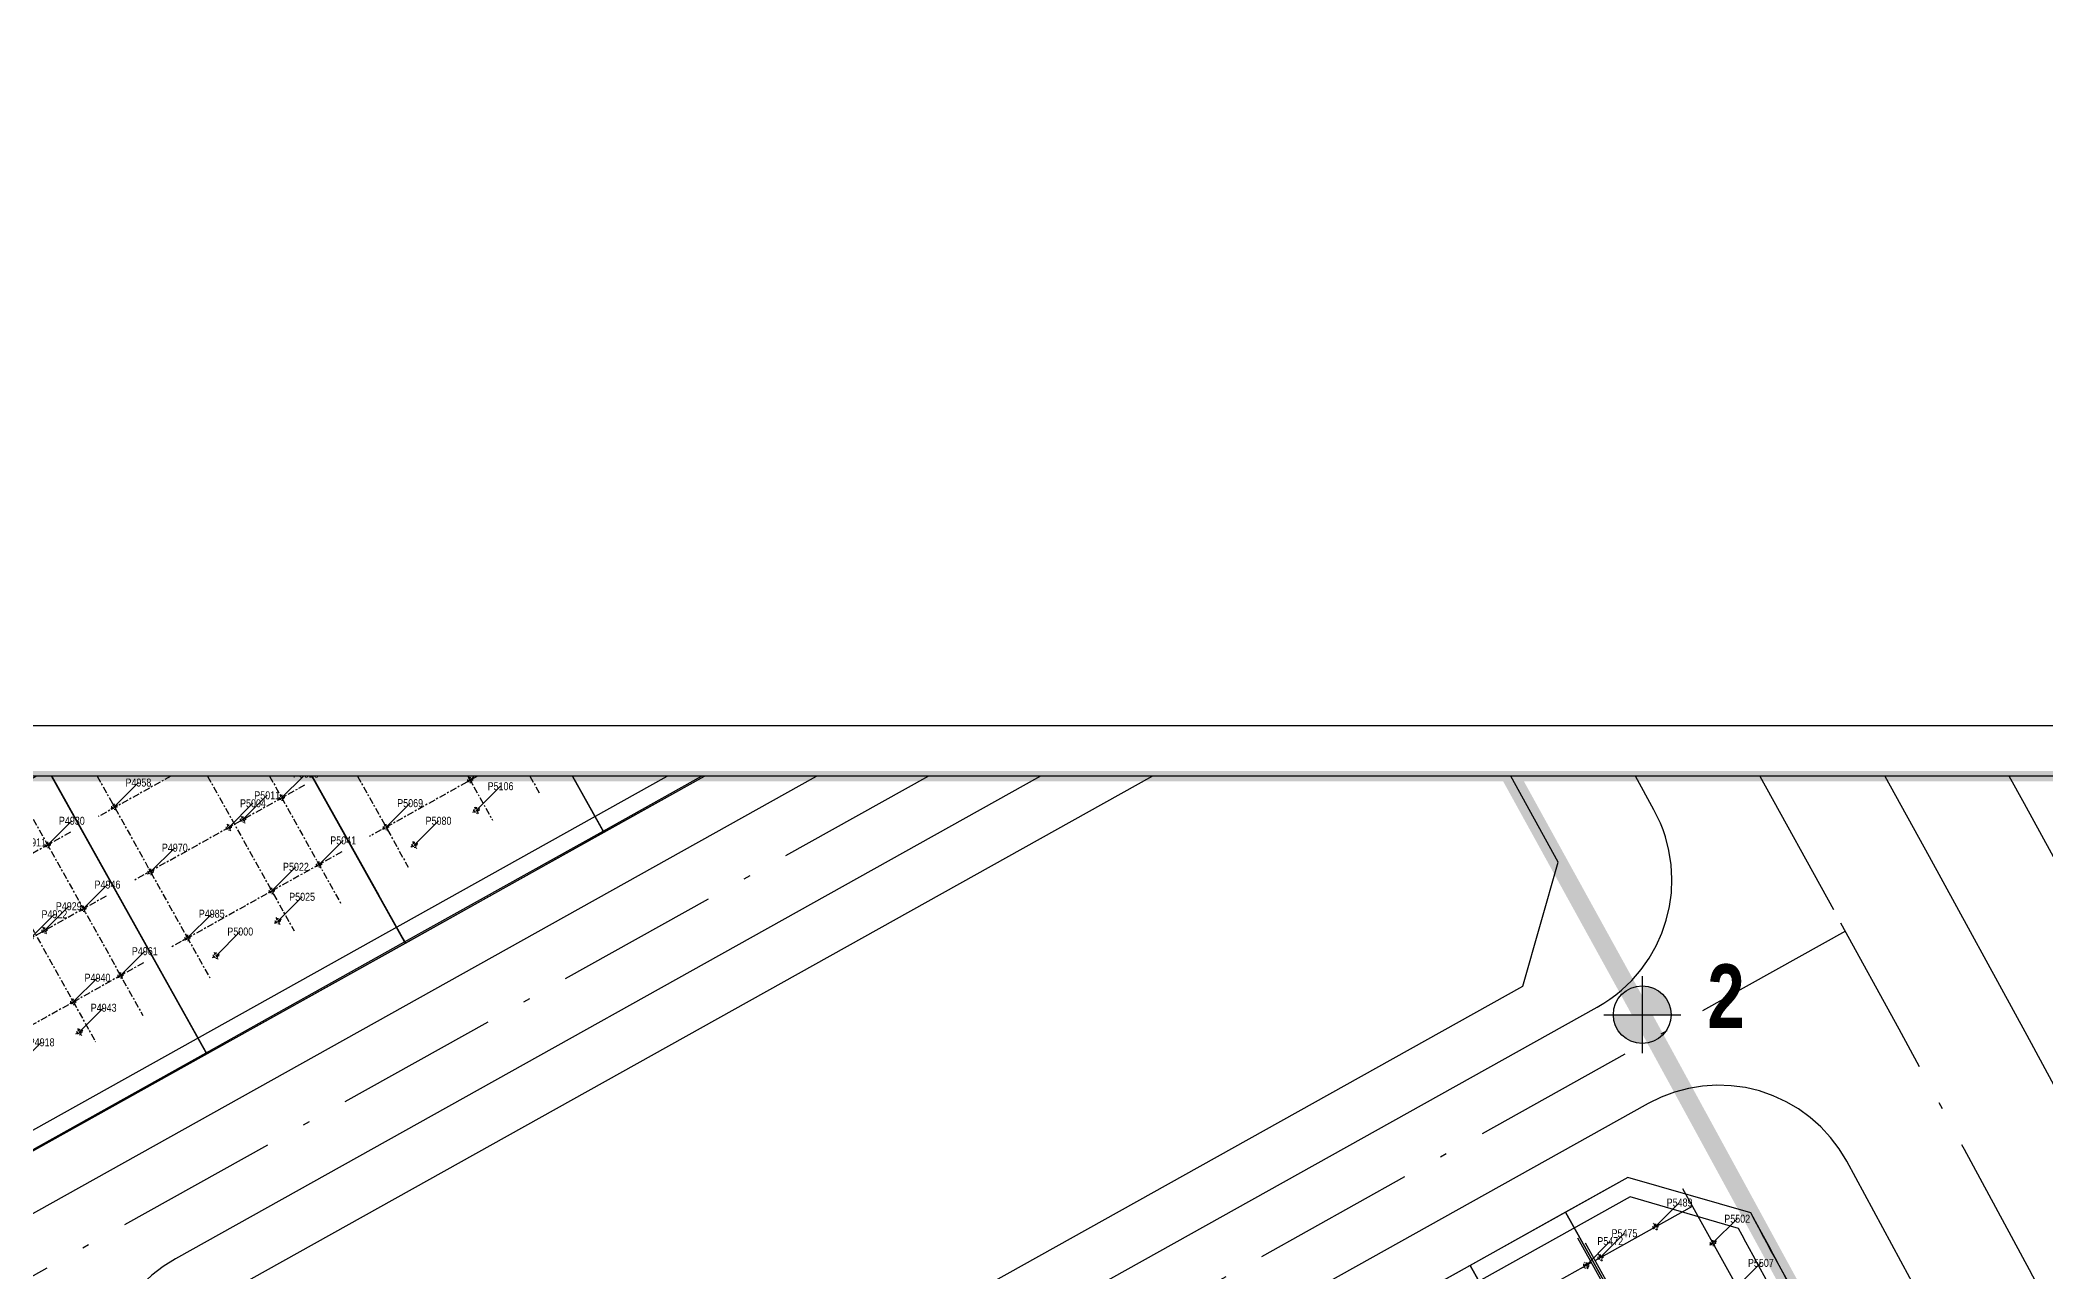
# Model space of a CAD drawing. Header units: millimetres. Extents: x 0 to 571985, y 0 to 2066666.
# Drawn here: x 568653.3 to 568763.6, y 2065606.1 to 2065673.8 of the extents above; entities that cross this region are included whole.
import ezdxf
from ezdxf.enums import TextEntityAlignment as Align
from ezdxf.xclip import XClip

# ---------------------------------------------------------------- set-up
doc = ezdxf.new("R2010")
doc.units = ezdxf.units.MM
for name, pattern in [('ACAD_ISO10W100', [18.5, 12, -3, 0.5, -3]), ('CENTER', [3, 1.5, -0.5, 0.5, -0.5]), ('CENTER2', [1.125, 0.75, -0.125, 0.125, -0.125]), ('HIDDEN', [0.75, 0.5, -0.25]), ('Xref Grid (A1)$0$CENTER2', [1.125, 0.75, -0.125, 0.125, -0.125])]:
    doc.linetypes.add(name, pattern=pattern)
for name, color, linetype in [('01.AXIS', 160, 'CENTER2'), ('BoThamCo', 94, 'Continuous'), ('CDC.01.AXIS', 160, 'CENTER2'), ('ChiaLo', 128, 'CENTER'), ('datOBt', 42, 'Continuous'), ('datOlienke', 42, 'Continuous'), ('datTruog', 134, 'Continuous'), ('ghi_chu', 7, 'Continuous'), ('hatchViaHe+LogDg', 129, 'Continuous'), ('KCS_DIM', 1, 'Continuous'), ('LogDg', 7, 'Continuous'), ('loKBT', 42, 'Continuous'), ('LoLK', 6, 'Continuous'), ('QH', 7, 'Continuous'), ('RANHGIOI', 2, 'HIDDEN'), ('TimDg', 222, 'Continuous'), ('ViaHeS', 32, 'Continuous'), ('Xref Grid (A1)$0$01.AXIS', 160, 'Xref Grid (A1)$0$CENTER2')]:
    doc.layers.add(name, color=color, linetype=linetype)
for name, color, linetype, lineweight in [('A-KY HIEU', 34, 'Continuous', 20), ('A-NET THAY', 125, 'Continuous', 18), ('boDnv', 54, 'Continuous', 25), ('E- RANH GIOI', 1, 'CENTER', 13), ('E- THAY', 9, 'Continuous', 20), ('kata_text', 254, 'Continuous', 30), ('LD-THAY', 9, 'Continuous', 13)]:
    doc.layers.add(name, color=color, linetype=linetype, lineweight=lineweight)
doc.styles.add('Arial', font='arial.ttf')
doc.styles.add('ARIALB', font='', dxfattribs={"width": 0.75})
doc.styles.add('avantH', font='', dxfattribs={"height": 10})
doc.styles.add('kata_dim', font='vnrms.shx', dxfattribs={"width": 0.66, "oblique": 7})
doc.styles.add('kata_text', font='arial.ttf', dxfattribs={"width": 0.8})
doc.styles.add('rms', font='romans.shx', dxfattribs={"width": 0.7, "bigfont": 'vns.shx'})
doc.styles.get('ARIALB').set_extended_font_data('.VnArialH', bold=True)
doc.styles.get('avantH').set_extended_font_data('.VnAvantH')
doc.linetypes.add('ADL', pattern='A,0.125,-0.15,["++",rms,S=0.5,R=0,X=0,Y=-0.2245],-1.35,1.125', length=2.75)
doc.dimstyles.new('DIM_1-75_CNC', dxfattribs={"dimscale": 0.75, "dimtxt": 220, "dimasz": 80, "dimexe": 60, "dimexo": 0, "dimgap": 50, "dimtad": 1, "dimdec": 0, "dimzin": 0, "dimdsep": 46, "dimtxsty": 'Arial', "dimblk1": 'ARCHTICK', "dimblk2": 'ARCHTICK', "dimsah": 1, "dimcen": 150, "dimdle": 60, "dimclrd": 256, "dimclre": 256, "dimclrt": 9, "dimadec": 0, "dimazin": 0, "dimtfac": 1, "dimtdec": 0, "dimtix": 1, "dimtmove": 2, "dimatfit": 3, "dimldrblk": 'ARCHTICK', "dimfxl": 1, "dimtvp": 0.833333, "dimtolj": 1, "dimtzin": 0, "dimlwd": -1, "dimarcsym": 0})
doc.dimstyles.new('kata_dim_iso', dxfattribs={"dimtxt": 2.5, "dimasz": 1.5, "dimexe": 1.5, "dimexo": 2.5, "dimtad": 1, "dimdec": 0, "dimzin": 0, "dimdsep": 46, "dimtxsty": 'kata_dim', "dimblk": 'kata_block_ArchTick', "dimcen": 0.09, "dimdle": 1.2, "dimclrd": 8, "dimclre": 8, "dimclrt": 3, "dimadec": 0, "dimazin": 0, "dimtfac": 1, "dimtdec": 0, "dimtix": 1, "dimtofl": 0, "dimtmove": 0, "dimatfit": 3, "dimfxl": 3.75, "dimfxlon": 1, "dimtolj": 1, "dimtzin": 0, "dimarcsym": 0})

# ---------------------------------------------------------------- blocks, each defined once
blk = doc.blocks.new('moc')
at = {"layer": 'QH', "linetype": 'Continuous'}
h = blk.add_hatch(color=7, dxfattribs=at)
h.paths.add_polyline_path([(0, 0), (0.529, 0, 0.414214), (0, 0.529)])
h.paths.add_polyline_path([(-0.529, 0, 0.414214), (0, -0.529), (0, 0)])
for p, q in [((0, 0.706), (0, -0.706)), ((-0.706, 0), (0.706, 0))]:
    blk.add_line(p, q, dxfattribs=at)
blk.add_circle((0, 0), 0.529, dxfattribs=at)
blk = doc.blocks.new('NEN')
at = {"layer": 'hatchViaHe+LogDg'}
for points in [[(337.61, 280.1), (334.93, 285.17), (351.92, 274.01), (351.5, 253.75), (348.83, 258.81), (346.9, 257.8), (335.67, 279.08)], [(339.37, 253.86), (328.17, 275.1), (331.04, 276.67), (342.27, 255.38)], [(315.71, -241.84), (337.07, -230.89), (338.6, -233.77), (317.2, -244.75)], [(341.96, -240.37), (347.05, -237.76), (335.71, -254.6), (315.46, -253.96), (320.56, -251.34), (319.56, -249.4), (340.96, -238.43)]]:
    blk.add_hatch(color=158, dxfattribs=at).paths.add_polyline_path(points)
at = {"layer": 'boDnv', "color": 10, "linetype": 'ADL', "ltscale": 0.25}
for points in [[(359.51, 130.35), (389.04, 76.78), (387.31, 70.75), (232.19, -15.8), (226.4, -14.02), (199.01, 40.75), (200.9, 46.9), (353.52, 132.06)], [(236.62, -34.45), (249.69, -60.58), (255.48, -62.36), (412.42, 25.21), (414.15, 31.24), (400.06, 56.78), (394.08, 58.5), (238.52, -28.31)]]:
    blk.add_lwpolyline(points, close=True, dxfattribs=at)
blk.add_lwpolyline([(447.02, -28.77, 0.001711), (440.58, -16.8), (434.62, -15.07), (276.13, -103.51), (274.24, -109.65), (280.31, -121.79)], format="xyb", close=True, dxfattribs=at)
at = {"layer": 'BoThamCo'}
blk.add_lwpolyline([(428.72, -3.48), (430.67, 3.33), (425.84, 12.09), (419.06, 14.03), (356.11, -21.09), (354.18, -27.9), (359.05, -36.63), (365.85, -38.56)], close=True, dxfattribs=at)
blk.add_lwpolyline([(274.13, -178.48, 1), (272.37, -175.46), (138.59, -253.19, -0.013452), (91.44, -278.91, 0.999991), (93.04, -282.02, 0.013452), (140.35, -256.21)], format="xyb", close=True, dxfattribs=at)
at = {"layer": 'ChiaLo', "ltscale": 5}
for points in [[(380.55, 52.09), (400.04, 17.16)], [(369.63, 46), (389.12, 11.07)], [(407.98, 44.49), (242.27, -47.97)], [(358.71, 39.91), (378.21, 4.98)], [(347.8, 33.82), (367.29, -1.11)], [(336.88, 27.73), (356.37, -7.2)], [(431.08, -15.9), (440.83, -33.37)], [(425.84, -18.83), (435.59, -36.29)]]:
    blk.add_lwpolyline(points, dxfattribs=at)
at = {"layer": 'datOBt'}
blk.add_lwpolyline([(235.55, -34.54), (248.99, -61.41), (255.59, -63.44), (413.27, 24.54), (415.22, 31.36), (400.74, 57.63), (393.96, 59.57), (237.68, -27.63)], close=True, dxfattribs=at)
at = {"layer": 'datOlienke'}
blk.add_lwpolyline([(448.37, -29.16, 0.001887), (441.26, -15.95), (434.5, -14), (275.29, -102.83), (273.16, -109.74), (279.88, -123.18)], format="xyb", close=True, dxfattribs=at)
at = {"layer": 'datTruog', "linetype": 'ByBlock'}
blk.add_lwpolyline([(360.18, 131.19), (390.11, 76.9), (388.16, 70.08), (232.3, -16.89), (225.7, -14.85), (197.94, 40.67), (200.06, 47.57), (353.4, 133.14)], close=True, dxfattribs=at)
at = {"layer": 'LogDg', "ltscale": 0.75}
for points in [[(337.61, 280.1), (334.93, 285.17), (351.92, 274.01), (351.5, 253.75), (348.83, 258.81), (346.9, 257.8), (335.67, 279.08)], [(339.37, 253.86), (328.17, 275.1), (331.04, 276.67), (342.27, 255.38)], [(315.71, -241.84), (337.07, -230.89), (338.6, -233.77), (317.2, -244.75)], [(341.96, -240.37), (347.05, -237.76), (335.71, -254.6), (315.46, -253.96), (320.56, -251.34), (319.56, -249.4), (340.96, -238.43)]]:
    blk.add_lwpolyline(points, close=True, dxfattribs=at)
at = {"layer": 'LogDg'}
for points in [[(34.3, -348.77, -0.124666), (14.11, -339.77, 0.262937), (-5.33, -336.77, -0.009345), (-40.96, -349.47), (-145.87, -384.68, 0.405257), (-155.46, -403.23), (-146.56, -432.72), (-158.05, -436.19), (-166.57, -407.94, 0.423227), (-185.7, -398.05), (-272.08, -427.04, 0.40652), (-277.18, -436.96), (-262.95, -483.4), (-271.55, -486.03), (-285.59, -440.23, 0.421949), (-295.79, -434.99), (-422.26, -477.44, 0.346831), (-427.68, -485.73), (-426.66, -497.25, 0.109851), (-417.21, -527.05), (-422.4, -530.06, -0.109851), (-432.64, -497.78), (-433.19, -491.51, 0.484967), (-443.71, -484.63), (-484.2, -498.22, 0.36701), (-492.23, -511.51), (-484.4, -560.01), (-490.33, -560.97), (-497.43, -516.92, 0.457512), (-512.89, -507.39), (-525.34, -511.31, 0.375227), (-533.55, -524.8, 0.049445), (-523.25, -562.12), (-518.4, -576.58), (-525.52, -578.96), (-530.31, -564.66, -0.044276), (-540.22, -530.04, 0.448349), (-555.61, -520.86), (-568.85, -525.04), (-576.07, -502.15), (-552.39, -494.68, 0.333336), (-544, -482.98), (-545.86, -397.31, 0.120559), (-570, -307.2), (-621.98, -219.71, 0.334943), (-635.36, -214.24), (-686.93, -227.85), (-689.8, -216.98), (-647.96, -205.93, 0.498191), (-640.7, -188.2), (-654.38, -165.18, -0.144979), (-668.85, -108.06), (-659.85, 118.23, 0.428088), (-671.92, 130.71), (-689.22, 130.58), (-689.3, 141.83), (-670.34, 141.97, 0.400474), (-658.44, 153.49), (-657.83, 168.9), (-656.06, 189.37), (-648.59, 188.73), (-650.34, 168.43), (-650.89, 154.68, 0.425345), (-638.92, 142.2), (-621.61, 142.33, 0.402651), (-609.71, 153.94), (-609.39, 163.86, -0.019867), (-608.23, 179.94), (-606.8, 192.65), (-600.84, 191.98), (-602.26, 179.27, 0.019867), (-603.39, 163.66), (-603.68, 154.8, 0.425871), (-591.59, 142.41), (-548.36, 142.73), (-548.28, 131.48), (-592.89, 131.16, 0.401789), (-604.79, 119.58), (-607.75, 35.57, -0.005984), (-607.98, 30.72, 0.462462), (-599.18, 22.29), (-555.38, 26.8), (-554.76, 20.83), (-603.24, 15.84, 0.355613), (-610.38, 8.69), (-613.79, -24.84, 0.475348), (-605.01, -33.61), (-508.27, -23.64, 0.016072), (-476.81, -19.37, 0.37392), (-470.14, -11.26), (-470.7, 9.35), (-464.71, 9.51), (-464.24, -7.65, 0.461916), (-454.75, -15.29), (-421.58, -8.99, 0.020567), (-382.01, 0.22), (-299.76, 22.96, 0.415004), (-292.8, 35.29), (-296.97, 50.22), (-285.41, 53.45), (-281.22, 38.44, 0.413423), (-268.92, 31.49), (-169.97, 58.86, 0.427702), (-164.5, 69.05), (-169.62, 84.75), (-163.92, 86.62), (-158.48, 69.96, 0.400853), (-148.74, 64.73), (-123.9, 71.6, 0.437327), (-113.79, 91.17), (-114.46, 93.01), (-128.55, 136.15), (-105.74, 143.6), (-91.77, 100.83), (-90.91, 98.47, 0.429754), (-70.96, 89.77, 0.001079), (-63.93, 92.77, 0.001474), (-62.34, 93.45), (-47.53, 99.91, 0.386536), (-43.13, 109.73), (-48.3, 125.57), (-42.6, 127.44), (-38.08, 113.59, 0.442444), (-27.27, 108.74), (111.62, 169.28, 0.414214), (115.75, 179.81), (109.36, 194.48), (114.86, 196.88), (121.25, 182.21, 0.414214), (131.78, 178.07), (252.97, 230.89), (276.87, 241.31), (291.58, 249.06, 0.419837), (295.27, 261.37), (290.95, 269.2), (301.46, 274.99), (306.06, 266.65, 0.408717), (318.14, 263.03), (326.55, 267.46), (332.15, 256.84), (324.23, 252.66, 0.419466), (320.55, 240.35), (397.09, 101.52, 0.433643), (408.41, 98.65), (440.79, 119.39), (444.02, 114.33), (410.43, 92.81, 0.395048), (407.74, 82.21), (451.06, 3.64, -0.005576), (472.22, -35.78, 0.422017), (490.07, -41.12), (502.99, -33.92), (514.67, -54.89), (500.3, -62.89, 0.404193), (495.05, -80.18), (502.5, -94.71), (491.82, -100.19), (485.09, -87.06, 0.424556), (467.19, -81.64), (316.16, -165.91), (307.21, -171.12, 0.396001), (304.07, -181.61), (326.15, -225.74), (318.1, -229.77), (296.73, -187.04, 0.432664), (285.55, -183.7), (178.07, -246.15, 0.389772), (174.86, -256.49), (194.1, -297.13), (188.68, -299.69), (170.23, -260.73, 0.439085), (158.98, -257.24), (145.5, -265.07, -0.013452), (97.7, -291.15, 0.262926), (86.85, -307.56, -0.162068), (76.02, -333.84, 0.270323), (72.32, -353.65), (79.98, -375.07), (57.38, -383.16), (49.72, -361.74, 0.270325), (34.3, -348.77)], [(462.18, -42.48, 0.004173), (446.54, -13.11, 0.41755), (435.61, -9.94), (272.33, -101.05, 0.401037), (269.07, -111.62), (286.08, -145.64, 0.427514), (297.14, -149.05), (456.99, -59.85, 0.406017), (462.18, -42.48)], [(49.54, -260.07, -0.269945), (34.09, -247.15), (23, -216.48, -0.362457), (26.5, -206.84), (119.68, -152.63, -0.414384), (136.1, -156.97), (142.22, -167.51, 0.414214), (153.16, -170.41), (250.59, -113.8, -0.432664), (261.77, -117.14), (278.8, -151.19, -0.396001), (275.66, -161.69), (133.44, -244.32, -0.012999), (88.37, -268.96, -0.278117), (67.77, -267.56, 0.110848), (49.54, -260.07)]]:
    blk.add_lwpolyline(points, format="xyb", dxfattribs=at)
for points in [[(392.27, 68.94, 0.412716), (395.37, 79.78), (365.44, 134.08, 0.415712), (354.54, 137.2), (197.1, 49.35, 0.401037), (193.84, 38.79), (221.6, -16.72, 0.427514), (232.66, -20.13)], [(231.46, -36.41), (244.89, -63.27, 0.427514), (255.94, -66.68), (417.37, 23.4, 0.412716), (420.48, 34.25), (406, 60.52, 0.415712), (395.09, 63.64), (234.71, -25.85, 0.401037)], [(432.82, -4.63, 0.412716), (435.93, 6.22), (431.1, 14.98, 0.415712), (420.2, 18.1), (354.65, -18.47, 0.414214), (351.56, -29.36), (356.43, -38.09, 0.414214), (367.32, -41.18)], [(274.25, -178.7, 1), (272.24, -175.24), (138.46, -252.97, -0.013452), (91.33, -278.68, 0.999992), (93.15, -282.25, 0.013452), (140.47, -256.43)]]:
    blk.add_lwpolyline(points, format="xyb", close=True, dxfattribs=at)
at = {"layer": 'loKBT'}
for points in [[(400.74, 57.63), (393.96, 59.57), (380.55, 52.09), (390.29, 34.62), (407.98, 44.49)], [(380.55, 52.09), (369.63, 46), (379.38, 28.53), (390.29, 34.62)], [(369.63, 46), (358.71, 39.91), (368.46, 22.44), (379.38, 28.53)], [(415.22, 31.36), (407.98, 44.49), (390.29, 34.62), (400.04, 17.16), (413.27, 24.54)], [(358.71, 39.91), (347.8, 33.82), (357.54, 16.35), (368.46, 22.44)], [(390.29, 34.62), (379.38, 28.53), (389.12, 11.07), (400.04, 17.16)], [(347.8, 33.82), (336.88, 27.73), (346.63, 10.26), (357.54, 16.35)], [(379.38, 28.53), (368.46, 22.44), (378.21, 4.98), (389.12, 11.07)], [(368.46, 22.44), (357.54, 16.35), (367.29, -1.11), (378.21, 4.98)], [(357.54, 16.35), (346.63, 10.26), (356.37, -7.2), (367.29, -1.11)], [(346.63, 10.26), (335.71, 4.17), (345.46, -13.29), (356.37, -7.2)]]:
    blk.add_lwpolyline(points, close=True, dxfattribs=at)
at = {"layer": 'LoLK'}
blk.add_lwpolyline([(441.26, -15.95), (434.5, -14), (431.08, -15.9), (440.83, -33.37), (448.37, -29.16, 0.001887)], format="xyb", close=True, dxfattribs=at)
for points in [[(431.08, -15.9), (425.84, -18.83), (435.59, -36.29), (440.83, -33.37)], [(425.84, -18.83), (420.6, -21.75), (430.35, -39.22), (435.59, -36.29)]]:
    blk.add_lwpolyline(points, close=True, dxfattribs=at)
at = {"layer": 'RANHGIOI', "color": 1, "ltscale": 9, "const_width": 1}
blk.add_lwpolyline([(460, -51.3, 0.006594), (435.29, -5.05), (303.08, 234.77), (284.67, 225.08), (-55.99, 76.59), (-56.84, 76.22, -0.005137), (-90.74, 62.09), (-377.22, -17.13, -0.020567), (-418.23, -26.68), (-463.44, -35.26, -0.021218), (-506.42, -41.54), (-623.64, -53.62), (-626.46, -70.88, 0.128574), (-620.42, -135.36), (-615.5, -148.86, 0.039408), (-607.14, -167.19), (-594.17, -190.55), (-547.57, -259.49, -0.11987), (-522.7, -326.4), (-507.92, -451.95), (-504.47, -473.28), (-499.27, -471.64), (-50.48, -321.02, 0.050684), (130.42, -239.14), (301.32, -139.84)], format="xyb", close=True, dxfattribs=at)
at = {"layer": 'TimDg', "linetype": 'ACAD_ISO10W100', "ltscale": 0.75}
for points in [[(283.91, 294.4), (445.8, 0.74, -0.007517), (474.04, -52.35), (508.79, -120.12, 0.000278)], [(-618.46, -41.02), (-507.65, -29.6, 0.021218), (-465.68, -23.47), (-420.46, -14.89, 0.020567), (-380.42, -5.57), (-94.61, 73.47, 0.005041), (-61.57, 87.25, 0.001474), (-59.94, 87.95), (279.47, 235.9), (307.9, 250.87)], [(-358.63, -282.04), (-15.32, -166.82, 0.050829), (-9.78, -164.31), (222.74, -29.04)]]:
    blk.add_lwpolyline(points, format="xyb", dxfattribs=at)
for points in [[(307.92, 250.84), (351.93, 274.01)], [(335.55, -254.6), (124.1, 168.18)], [(185.14, 46.12), (365.35, 146.67)], [(222.76, -29.08), (405.9, 73.11)], [(431.01, 27.57), (246.06, -75.63)], [(446.46, -0.45), (260.37, -104.29)]]:
    blk.add_lwpolyline(points, dxfattribs=at)
at = {"layer": 'ViaHeS', "elevation": 0}
blk.add_lwpolyline([(-483.36, -504.27), (-441.21, -490.12), (-436.03, -493.51), (-435.63, -498.04, 0.109851), (-424.99, -531.56), (-414.62, -525.54, -0.109851), (-423.67, -496.98), (-424.34, -489.45), (-420, -483.01), (-295.25, -441.14), (-289.04, -444.33), (-275.85, -487.35), (-258.64, -482.08), (-271.97, -438.6), (-268.7, -432.23), (-181.63, -403.01), (-172.97, -407.49), (-163.79, -437.92), (-140.81, -430.99), (-150.21, -399.85), (-145.6, -390.92), (-39.03, -355.15, 0.008545), (-6.24, -343.52, -0.249193), (12.38, -345.96, 0.09975), (30.77, -354.18, -0.256949), (45.21, -366.96), (51.73, -385.18), (85.63, -373.05), (79.11, -354.83, -0.256949), (82.17, -335.79, 0.136918), (92.61, -310.44, -0.249193), (103.31, -295.02, 0.012659), (148.51, -270.26), (162.16, -262.33), (168.62, -264.34), (185.97, -300.98), (196.81, -295.84), (179.03, -258.29), (181.22, -251.26), (287.38, -189.57), (293.94, -191.53), (314.07, -231.78), (330.17, -223.73), (309.54, -182.47), (311.62, -175.49), (319.13, -171.13), (408.28, -121.39), (412.27, -122.59), (434.35, -165.32), (442.35, -161.19), (420.14, -118.2), (421.38, -114.07), (470.33, -86.76), (479.64, -89.58), (486.48, -102.92), (507.84, -91.97), (500.5, -77.65), (503.42, -68.02), (517.59, -60.13), (500.08, -28.68), (486.97, -35.97), (477.62, -33.17, 0.0056), (456.31, 6.54), (412.32, 86.32), (414.12, 93.4), (444.83, 113.07), (439.98, 120.65), (409.77, 101.3), (403.14, 102.98), (327.71, 239.79), (330.52, 249.19), (334.95, 251.53), (323.75, 272.77), (318.93, 270.23), (309.35, 273.1), (306.71, 277.89), (285.7, 266.3), (288.11, 261.92), (285.3, 252.53), (274.27, 246.72), (129.39, 183.57), (122.81, 186.16), (117.61, 198.07), (106.61, 193.28), (111.81, 181.36), (109.22, 174.78), (26.33, 138.65), (-29.87, 114.15), (-36, 116.91), (-39.75, 128.37), (-51.15, 124.64), (-47.05, 112.09), (-50.09, 105.34), (-75.92, 94.08), (-84.51, 97.94), (-100.03, 145.47), (-134.25, 134.29), (-118.66, 86.53), (-123.23, 78.01), (-150.26, 70.53), (-156.63, 73.95), (-161.07, 87.55), (-172.48, 83.82), (-168.21, 70.75), (-171.47, 64.67), (-269.55, 37.54), (-275.71, 41.03), (-279.63, 55.06), (-302.75, 48.6), (-298.84, 34.63), (-302.32, 28.48), (-383.61, 6, -0.020567), (-422.7, -3.1), (-456.25, -9.47), (-461.3, -5.4), (-461.71, 9.6), (-473.7, 9.27), (-473.24, -7.64), (-478.03, -13.49, -0.015955), (-508.88, -17.67), (-606.15, -27.69), (-610.61, -23.23), (-607.49, 7.46), (-602.01, 12.95), (-554.45, 17.85), (-555.68, 29.79), (-600.45, 25.17), (-605.04, 29.65, 0.007073), (-604.76, 35.47), (-601.91, 116.09), (-594.67, 123.14), (-548.22, 123.48), (-548.42, 150.73), (-593.42, 150.4), (-600.49, 157.35, -0.027886), (-599.28, 178.94), (-597.86, 191.65), (-609.78, 192.99), (-611.21, 180.28, 0.019867), (-612.39, 163.96), (-612.6, 157.39), (-619.82, 150.34), (-639.32, 150.2), (-647, 158.13), (-646.6, 168.2), (-644.85, 188.41), (-659.8, 189.7), (-661.57, 169.14), (-662.01, 158.02), (-670.33, 149.97), (-689.36, 149.83), (-689.16, 122.58), (-671.42, 122.71), (-663.74, 114.78), (-672.6, -107.91, 0.144979), (-657.6, -167.1), (-644.69, -188.84), (-648.34, -197.76), (-691.84, -209.24), (-684.89, -235.59), (-633.86, -222.12), (-622.04, -226.95), (-573.26, -309.06, -0.120474), (-549.61, -397.39), (-547.84, -478.9), (-555.3, -489.31), (-577.88, -496.43), (-567.05, -530.76), (-552.74, -526.25), (-543.71, -531.72, 0.042979), (-533.84, -565.93), (-529.07, -580.15), (-514.85, -575.39), (-519.72, -560.85, -0.045576), (-529.32, -527.17), (-523.01, -516.87), (-508.25, -512.21), (-500.46, -517.02), (-493.29, -561.45), (-481.44, -559.53), (-488.88, -513.41), (-483.36, -504.27)], format="xyb", dxfattribs=at)
at = {"layer": 'ViaHeS'}
for points in [[(360.18, 131.19), (390.11, 76.9), (388.16, 70.08), (232.3, -16.89), (225.7, -14.85), (197.94, 40.67), (200.06, 47.57), (353.4, 133.14)], [(235.55, -34.54), (248.99, -61.41), (255.59, -63.44), (413.27, 24.54), (415.22, 31.36), (400.74, 57.63), (393.96, 59.57), (237.68, -27.63)], [(425.84, 12.09), (419.06, 14.03), (356.11, -21.09), (354.18, -27.9), (359.05, -36.63), (365.85, -38.56), (428.72, -3.48), (430.67, 3.33)]]:
    blk.add_lwpolyline(points, close=True, dxfattribs=at)
for points in [[(441.26, -15.95), (434.5, -14), (275.29, -102.83), (273.16, -109.74), (288.93, -141.27), (295.49, -143.23), (301.32, -139.84), (453.89, -54.71), (456.77, -45.09, 0.004151)], [(271.25, -157.31), (273.34, -150.33), (257.64, -118.95), (251.08, -116.99), (144.29, -179.04), (131.63, -157.24), (122.06, -154.71), (31.36, -207.48), (28.74, -214.7), (38.58, -241.92, 0.256594), (53.04, -254.64, -0.085173), (69.01, -261.18, 0.265195), (88.81, -261.99, 0.012088), (130.42, -239.14)]]:
    blk.add_lwpolyline(points, format="xyb", close=True, dxfattribs=at)
at = {"layer": 'QH', "xscale": 3, "yscale": 3, "zscale": 3}
blk.add_blockref('moc', (435.29, -5.05), dxfattribs=at)
at = {"layer": 'ghi_chu', "style": 'avantH'}
blk.add_text('®i ra trôc vinh - h\xadng t©y', height=3.5, rotation=27.8426, dxfattribs=at).set_placement((333.99, 234.06, 0))
at = {"layer": 'ghi_chu', "style": 'avantH', "width": 0.85}
blk.add_text('®\xadêng trÇn nguyªn h·n (kÐo dµi - qh 36m)', height=3.5, rotation=30.1574, dxfattribs=at).set_placement((205.71, -248.6, 0))
at = {"layer": 'QH', "style": 'ARIALB', "width": 0.75}
blk.add_text('2', height=3.5, dxfattribs=at).set_placement((438.88, -5.78, -2.25))
blk = doc.blocks.new('A$C33BC4D2A')
at = {"layer": 'A-KY HIEU', "color": 0, "const_width": 1.02}
blk.add_lwpolyline([(14.35, -292.1), (14.35, -4.9), (414.98, -4.9), (414.98, -292.1)], close=True, dxfattribs=at)
at = {"layer": 'Defpoints', "color": 125}
blk.add_lwpolyline([(0, -297), (420, -297), (420, 0), (0, 0)], close=True, dxfattribs=at)
blk = doc.blocks.new('NEN A')
at = {"layer": 'datOlienke'}
blk.add_lwpolyline([(7.63, 25, 0.001887), (7.86, 40), (2.91, 45), (-179.41, 45), (-184.63, 40.01), (-185.31, 25)], format="xyb", close=True, dxfattribs=at)
at = {"layer": 'LoLK'}
for points in [[(-7.01, 45), (-13.01, 45), (-13.01, 25), (-7.01, 25)], [(-1.01, 45), (-7.01, 45), (-7.01, 25), (-1.01, 25)]]:
    blk.add_lwpolyline(points, close=True, dxfattribs=at)
blk.add_lwpolyline([(7.86, 40), (2.91, 45), (-1.01, 45), (-1.01, 25), (7.63, 25, 0.001887)], format="xyb", close=True, dxfattribs=at)
blk = doc.blocks.new('A$C758D662A')
at = {"linetype": 'HIDDEN', "ltscale": 500}
for radius in [300, 200]:
    blk.add_circle((0, 0), radius, dxfattribs=at)
at = {"layer": 'CDC.01.AXIS', "ltscale": 200}
for p, q in [((437, 0), (-437, 0)), ((0, 437), (0, -437))]:
    blk.add_line(p, q, dxfattribs=at)
blk = doc.blocks.new('AT3 - 2')
at = {"layer": '01.AXIS', "ltscale": 500}
for p, q in [((0.11, -1.4), (0.11, -17.98)), ((6.24, -6.67), (6.24, -17.98)), ((0.11, -16.89), (6.24, -16.89))]:
    blk.add_line(p, q, dxfattribs=at)
at = {"xscale": 0.0005, "yscale": 0.0005, "zscale": 0.0005}
for p in [(6.24, -14.57), (0.45, -16.89), (3.92, -16.89)]:
    blk.add_blockref('A$C758D662A', p, dxfattribs=at)
blk = doc.blocks.new('pile Plan')
at = {"xscale": 0.5, "yscale": 0.5, "zscale": 0.5}
for p in [(340, 14779), (5440.000004, 14779), (340, 9630), (340, 8730), (5440.000004, 9630), (5440.000004, 8730), (340, 5040), (5440.000004, 5040), (340, 4140), (5440.000004, 4140), (340, -1), (5440.000004, -1)]:
    blk.add_blockref('A$C758D662A', p, dxfattribs=at)
blk = doc.blocks.new('a1 sao - 2')
at = {"layer": 'Xref Grid (A1)$0$01.AXIS', "ltscale": 500}
for p, q in [((0.11, -1.09), (0.11, -18.43)), ((0.11, -16.89), (5.89, -16.89))]:
    blk.add_line(p, q, dxfattribs=at)
at = {"xscale": 0.001, "yscale": 0.001, "zscale": 0.001}
blk.add_blockref('pile Plan', (0.11, -16.89), dxfattribs=at)
blk = doc.blocks.new('MB TANG 2 BT1')
at = {"layer": '01.AXIS', "ltscale": 500}
for p, q in [((7195672, 840351), (7195672, 824990)), ((7200972, 840351), (7200972, 824990)), ((7203952, 840351), (7203952, 824990)), ((7205388, 839327), (7194643, 839327)), ((7205388, 835727), (7194643, 835727)), ((7205388, 831707), (7194643, 831707)), ((7205388, 827507), (7194643, 827507))]:
    blk.add_line(p, q, dxfattribs=at)
at = {"extrusion": (0, -2.11758e-22, -1), "xscale": 0.5, "yscale": 0.5, "zscale": -0.5}
for p in [(-7195672, 839327), (-7203952, 839327), (-7195672, 835767), (-7203952, 835727), (-7195672, 831667), (-7203952, 831707), (-7195672, 827507), (-7203952, 827507), (-7196562, 825897), (-7200462, 825897)]:
    blk.add_blockref('A$C758D662A', p, dxfattribs=at)
at = {"extrusion": (0, 0, -1), "xscale": 0.4999999999999999, "yscale": 0.4999999999999999, "zscale": -0.5, "rotation": 90}
for p in [(-7200972, 839327), (-7200612, 835727), (-7201512, 835727), (-7200612, 831707), (-7201512, 831707), (-7200972, 827507)]:
    blk.add_blockref('A$C758D662A', p, dxfattribs=at)
blk = doc.blocks.new('MB TANG 2 BT2')
at = {"layer": '01.AXIS', "ltscale": 500}
for p, q in [((7078098, 744452), (7078098, 726847)), ((7081898, 744452), (7081898, 726847)), ((7086698, 744452), (7086698, 726847)), ((7088511, 743840), (7077408, 743840)), ((7088511, 739140), (7077408, 739140)), ((7088511, 735120), (7077408, 735120)), ((7088511, 729220), (7077408, 729220))]:
    blk.add_line(p, q, dxfattribs=at)
at = {"xscale": -0.5, "yscale": 0.5, "zscale": 0.5}
for p in [(7078138, 743840), (7086658, 743840), (7078098, 739180), (7081308, 739140), (7082208, 739140), (7086698, 739180), (7078098, 735080), (7081308, 735120), (7082208, 735120), (7086698, 735080), (7086698, 731510), (7078138, 729220)]:
    blk.add_blockref('A$C758D662A', p, dxfattribs=at)
at = {"xscale": -0.5, "yscale": 0.5, "zscale": 0.5, "rotation": 270}
for p in [(7081858, 743840), (7081538, 729220), (7082438, 729220)]:
    blk.add_blockref('A$C758D662A', p, dxfattribs=at)
blk = doc.blocks.new('NEN BT1')
at = {"layer": 'loKBT'}
for points in [[(-55.68, 43), (-68.18, 43), (-68.18, 23), (-55.68, 23)], [(-43.18, 43), (-55.68, 43), (-55.68, 23), (-43.18, 23)], [(-30.68, 43), (-43.18, 43), (-43.18, 23), (-30.68, 23)], [(-18.18, 43), (-30.68, 43), (-30.68, 23), (-18.18, 23)], [(2.15, 38), (-2.82, 43), (-18.18, 43), (-18.18, 23), (2.08, 23)], [(-68.18, 23), (-80.68, 23), (-80.68, 3), (-68.18, 3)], [(-55.68, 23), (-68.18, 23), (-68.18, 3), (-55.68, 3)], [(-43.18, 23), (-55.68, 23), (-55.68, 3), (-43.18, 3)], [(-30.68, 23), (-43.18, 23), (-43.18, 3), (-30.68, 3)], [(-18.18, 23), (-30.68, 23), (-30.68, 3), (-18.18, 3)], [(2, 8), (2.08, 23), (-18.18, 23), (-18.18, 3), (-3.03, 3)]]:
    blk.add_lwpolyline(points, close=True, dxfattribs=at)
blk = doc.blocks.new('kata_block_ArchTick')
at = {"color": 8}
blk.add_line((1, 0), (-1, 0), dxfattribs=at)
at = {"color": 8, "const_width": 0.15}
blk.add_lwpolyline([(-0.5, -0.5), (0.5, 0.5)], dxfattribs=at)
blk = doc.blocks.new('_ArchTick')
at = {"color": 0, "linetype": 'ByBlock', "const_width": 0.15}
blk.add_lwpolyline([(-0.5, -0.5), (0.5, 0.5)], dxfattribs=at)
blk = doc.blocks.new('*U101')
at = {"color": 0, "ltscale": 0.8, "style": 'kata_text', "width": 0.8}
blk.add_attdef('TEN', text='', height=2.2, dxfattribs=at).set_placement((6.67, 6.67), align=Align.MIDDLE_CENTER)
at = {"color": 0, "ltscale": 0.8, "style": 'kata_text', "width": 0.8, "flags": 1}
blk.add_attdef('CHU_THICH', text='', height=2.2, dxfattribs=at).set_placement((0, 0), align=Align.MIDDLE_CENTER)
at = {"layer": 'Defpoints'}
blk.add_leader([(0, 0), (6.67, 6.67)], dimstyle='kata_dim_iso', override={"dimasz": 0.6, "dimgap": 0.625, "dimtad": 0}, dxfattribs=at)
blk = doc.blocks.new('A$C7EE856B3')
at = {"layer": 'kata_text', "xscale": 0.2, "yscale": 0.2, "zscale": 0.2}
for p, values in [((415.16, -58.27, 0), {'TEN': 'P4915'}), ((429.79, -58.83, 0), {'TEN': 'P5028'}), ((440.15, -57.86, 0), {'TEN': 'P5105'}), ((420.58, -59.32, 0), {'TEN': 'P4958'}), ((440.49, -59.52, 0), {'TEN': 'P5106'}), ((426.88, -60.46, 0), {'TEN': 'P5004'}), ((427.66, -60.02, 0), {'TEN': 'P5011'}), ((435.52, -60.45, 0), {'TEN': 'P5069'}), ((416.92, -61.42, 0), {'TEN': 'P4930'}), ((437.08, -61.42, 0), {'TEN': 'P5080'}), ((414.79, -62.61, 0), {'TEN': 'P4911'}), ((422.58, -62.9, 0), {'TEN': 'P4970'}), ((431.84, -62.5, 0), {'TEN': 'P5041'}), ((429.24, -63.95, 0), {'TEN': 'P5022'}), ((418.88, -64.93, 0), {'TEN': 'P4946'}), ((415.96, -66.56, 0), {'TEN': 'P4922'}), ((416.75, -66.12, 0), {'TEN': 'P4929'}), ((424.61, -66.53, 0), {'TEN': 'P4985'}), ((429.58, -65.6, 0), {'TEN': 'P5025'}), ((426.18, -67.51, 0), {'TEN': 'P5000'}), ((420.93, -68.59, 0), {'TEN': 'P4961'}), ((418.33, -70.05, 0), {'TEN': 'P4940'}), ((418.67, -71.7, 0), {'TEN': 'P4943'}), ((415.26, -73.6, 0), {'TEN': 'P4918'}), ((505.31, -82.41, 0), {'TEN': 'P5489'}), ((502.28, -84.1, 0), {'TEN': 'P5475'}), ((508.48, -83.3, 0), {'TEN': 'P5502'}), ((501.5, -84.53, 0), {'TEN': 'P5472'}), ((509.78, -85.73, 0), {'TEN': 'P5507'})]:
    blk.add_blockref('*U101', p, dxfattribs=at).add_auto_attribs(values)

msp = doc.modelspace()

# ---------------------------------------------------------------- block references
at = {"layer": 'boDnv', "extrusion": (-2.4685e-06, 4.62064e-06, 1)}
ref = msp.add_blockref('NEN', (568435.98, 2065906.08, 8.14), dxfattribs=at)
XClip(ref).set_block_clipping_path([(139.8082110254, -229.5883792969), (283.7756855394, -107.7363903257)])

# ---------------------------------------------------------------- next in the draw order: block references
at = {"layer": 'E- RANH GIOI', "xscale": 0.5657142857142857, "yscale": 0.5657142857142857, "zscale": 0.5657142857142857}
msp.add_blockref('A$C33BC4D2A', (568569.71, 2065636.14), dxfattribs=at)

# ---------------------------------------------------------------- next in the draw order: block references
at = {"layer": 'boDnv', "extrusion": (-2.4685e-06, 4.62064e-06, 1)}
ref = msp.add_blockref('NEN', (568306.13, 2065625.3, 8.14), dxfattribs=at)
XClip(ref).set_block_clipping_path([(271.6948113668, -154.4057308182), (463.651444052, 8.0635878104)])

# ---------------------------------------------------------------- next in the draw order: linework, layer by layer
at = {"layer": 'E- RANH GIOI'}
msp.add_lwpolyline([(568577.82, 2065470.9), (568769.78, 2065470.9), (568769.78, 2065633.36), (568577.82, 2065633.36)], close=True, dxfattribs=at)
msp.add_lwpolyline([(568577.82, 2065470.9), (568769.78, 2065470.9), (568769.78, 2065633.36), (568577.82, 2065633.36)], close=True, dxfattribs=at)

# ---------------------------------------------------------------- next in the draw order: block references
at = {"layer": 'A-NET THAY', "extrusion": (-2.4685e-06, 4.62064e-06, 1)}
ref = msp.add_blockref('AT3 - 2', (568746.96, 2065591.93, 8.14), dxfattribs=dict(at, xscale=-1, rotation=209.1612944842945))
XClip(ref).set_block_clipping_path([(-206.6736677126, 23.2825643858), (-39.0472606232, 116.8172450031), (40.1191407433, -25.0593224405), (-127.5072663461, -118.5940030578)])
ref = msp.add_blockref('a1 sao - 2', (568746.96, 2065591.93, 8.14), dxfattribs=dict(at, rotation=209.1612944842944))
XClip(ref).set_block_clipping_path([(206.6736677135, 23.2825643863), (39.0472606244, 116.8172450033), (-40.1191407423, -25.0593224403), (127.5072663471, -118.5940030576)])
at = {"layer": 'E- RANH GIOI'}
ref = msp.add_blockref('A$C7EE856B3', (568236.83, 2065691, 0), dxfattribs=at)
XClip(ref).set_block_clipping_path([(340.987209129, -220.1017364531), (532.9438418148, -57.6324178251)])
at = {"layer": 'E- THAY', "extrusion": (-2.4685e-06, 4.62064e-06, 1)}
ref = msp.add_blockref('MB TANG 2 BT1', (574565.68, 2069903.02, 8.14), dxfattribs=dict(at, xscale=0.0009999925120666715, yscale=0.0009999925120666715, zscale=0.0009999925120666715, rotation=209.1925992700182))
XClip(ref).set_block_clipping_path([(7389119.6906926632, 948629.8207621574), (7221543.1585104465, 1042256.7747914791), (7142298.6582620144, 900422.4207482338), (7309875.190444231, 806795.4667189121)])
ref = msp.add_blockref('MB TANG 2 BT1', (574554.77, 2069896.93, 8.14), dxfattribs=dict(at, xscale=0.0009999925120666715, yscale=0.0009999925120666715, zscale=0.0009999925120666715, rotation=209.1925992700182))
XClip(ref).set_block_clipping_path([(7376626.0852847099, 948635.5931241512), (7209049.5531024933, 1042262.5471534729), (7129805.0528540611, 900428.1931102276), (7297381.5850362778, 806801.2390809059)])
ref = msp.add_blockref('MB TANG 2 BT1', (574543.86, 2069890.84, 8.14), dxfattribs=dict(at, xscale=0.0009999925120666715, yscale=0.0009999925120666715, zscale=0.0009999925120666715, rotation=209.1925992700182))
XClip(ref).set_block_clipping_path([(7364132.4290196896, 948635.5931231976), (7196555.8968374729, 1042262.5471525192), (7117311.3965890408, 900428.1931092739), (7284887.9287712574, 806801.2390799522)])
ref = msp.add_blockref('MB TANG 2 BT1', (562816.12, 2061410.7, 8.14), dxfattribs=dict(at, xscale=0.0009999925120666717, yscale=0.0009999925120666717, zscale=0.0009999925120666717, rotation=29.1925992700183))
XClip(ref).set_block_clipping_path([(7010283.9131350517, 734243.9931199551), (7177860.4453172684, 640617.0390906334), (7257104.9455657005, 782451.3931338787), (7089528.4133834839, 876078.3471632004)])
ref = msp.add_blockref('MB TANG 2 BT1', (574532.95, 2069884.75, 8.14), dxfattribs=dict(at, xscale=0.0009999925120666715, yscale=0.0009999925120666715, zscale=0.0009999925120666715, rotation=209.1925992700182))
XClip(ref).set_block_clipping_path([(7351638.82361269, 948641.3654971123), (7184062.2914304733, 1042268.3195264339), (7104817.7911820412, 900433.9654831886), (7272394.3233642578, 806807.011453867)])
ref = msp.add_blockref('MB TANG 2 BT1', (562805.21, 2061404.61, 8.14), dxfattribs=dict(at, xscale=0.0009999925120666717, yscale=0.0009999925120666717, zscale=0.0009999925120666717, rotation=29.1925992700183))
XClip(ref).set_block_clipping_path([(7022777.518543005, 734238.2207570076), (7190354.0507252216, 640611.2667276859), (7269598.5509736538, 782445.6207709312), (7102022.0187914371, 876072.5748002529)])
ref = msp.add_blockref('MB TANG 2 BT1', (562794.3, 2061398.52, 8.14), dxfattribs=dict(at, xscale=0.0009999925120666717, yscale=0.0009999925120666717, zscale=0.0009999925120666717, rotation=29.1925992700183))
XClip(ref).set_block_clipping_path([(7035271.1748080254, 734238.2207560539), (7202847.706990242, 640611.2667267323), (7282092.2072386742, 782445.6207699776), (7114515.6750564575, 876072.5747992992)])
ref = msp.add_blockref('MB TANG 2 BT1', (562783.39, 2061392.43, 8.14), dxfattribs=dict(at, xscale=0.0009999925120666717, yscale=0.0009999925120666717, zscale=0.0009999925120666717, rotation=29.1925992700183))
XClip(ref).set_block_clipping_path([(7047764.7802140713, 734232.4483840466), (7215341.3123962879, 640605.4943547249), (7294585.8126447201, 782439.8483979702), (7127009.2804625034, 876066.8024272919)])
ref = msp.add_blockref('MB TANG 2 BT1', (562772.48, 2061386.33, 8.14), dxfattribs=dict(at, xscale=0.0009999925120666717, yscale=0.0009999925120666717, zscale=0.0009999925120666717, rotation=29.1925992700183))
XClip(ref).set_block_clipping_path([(7060264.7802140713, 734232.4483830929), (7227841.3123962879, 640605.4943537712), (7307085.8126447201, 782439.8483970165), (7139509.2804625034, 876066.8024263382)])
at = {"layer": 'LD-THAY', "extrusion": (-2.4685e-06, 4.62064e-06, 1)}
ref = msp.add_blockref('MB TANG 2 BT2', (562155.24, 2062859.77, 8.14), dxfattribs=dict(at, xscale=-0.0009999925120666717, yscale=0.000999992512066672, zscale=0.0009999925120666722, rotation=209.1925992700183))
XClip(ref).set_block_clipping_path([(6880436.1174182892, 853122.873490572), (7048012.6496002674, 946749.8275198936), (7127257.1498486996, 804915.4734766483), (6959680.6176667213, 711288.5194473267)])
ref = msp.add_blockref('MB TANG 2 BT2', (562891.22, 2061545.62, 8.14), dxfattribs=dict(at, xscale=0.0009999925120666715, yscale=0.0009999925120666715, zscale=0.0009999925120666715, rotation=29.30860216986268))
XClip(ref).set_block_clipping_path([(6880219.5146622658, 639155.4731900692), (7047606.1433362961, 545189.4303865433), (7127137.6434206963, 686863.0528461933), (6959751.014746666, 780829.0956497192)])
at = {"layer": 'loKBT', "extrusion": (-2.4685e-06, 4.62064e-06, 1)}
ref = msp.add_blockref('NEN BT1', (568723.45, 2065648.79, 8.14), dxfattribs=dict(at, xscale=0.9999925120666716, yscale=0.9999925120666716, zscale=0.9999925120666716, rotation=29.1925992700183))
XClip(ref).set_block_clipping_path([(-213.898531684, -84.2666733766), (-46.3219995019, -177.8936274059), (32.9225007466, -36.0592733624), (-134.6540314355, 57.5676806669)])
at = {"layer": 'LoLK', "extrusion": (-2.4685e-06, 4.62064e-06, 1)}
ref = msp.add_blockref('NEN A', (568760.01, 2065570.59, 8.14), dxfattribs=dict(at, rotation=29.16129448429453))
XClip(ref).set_block_clipping_path([(-207.6788255416, 1.717435613), (-40.0524184522, -91.8172450042), (39.1139829142, 50.0593224394), (-128.5124241752, 143.5940030566)])

# ---------------------------------------------------------------- next in the draw order: leaders
at = {"layer": 'KCS_DIM'}
msp.add_leader([(568654.96, 2065721.31, 0), (568656.31, 2065717.44, 0), (568660.64, 2065717.44, 0)], dimstyle='DIM_1-75_CNC', override={"dimgap": 50, "dimtad": 0, "dimfxl": 3.75, "dimfxlon": 1, "dimtfill": 1}, dxfattribs=at)

# ---------------------------------------------------------------- next in the draw order: block references
at = {"layer": 'boDnv', "extrusion": (-2.4685e-06, 4.62064e-06, 1)}
ref = msp.add_blockref('NEN', (568346.97, 2065358.32, 8.14), dxfattribs=at)
XClip(ref).set_block_clipping_path([(230.8471072778, -72.8969436616), (422.803739963, 89.5723749669)])

# ---------------------------------------------------------------- next in the draw order: leaders
at = {"layer": 'KCS_DIM'}
for points in [[(568695.94, 2065583.42, 0), (568694.18, 2065585.68, 0), (568689.85, 2065585.68, 0)], [(568712.88, 2065565.38, 0), (568711.11, 2065567.64, 0), (568706.79, 2065567.64, 0)]]:
    msp.add_leader(points, dimstyle='DIM_1-75_CNC', override={"dimgap": 50, "dimtad": 0, "dimfxl": 3.75, "dimfxlon": 1, "dimtfill": 1}, dxfattribs=at)

doc.saveas('drawing.dxf')
